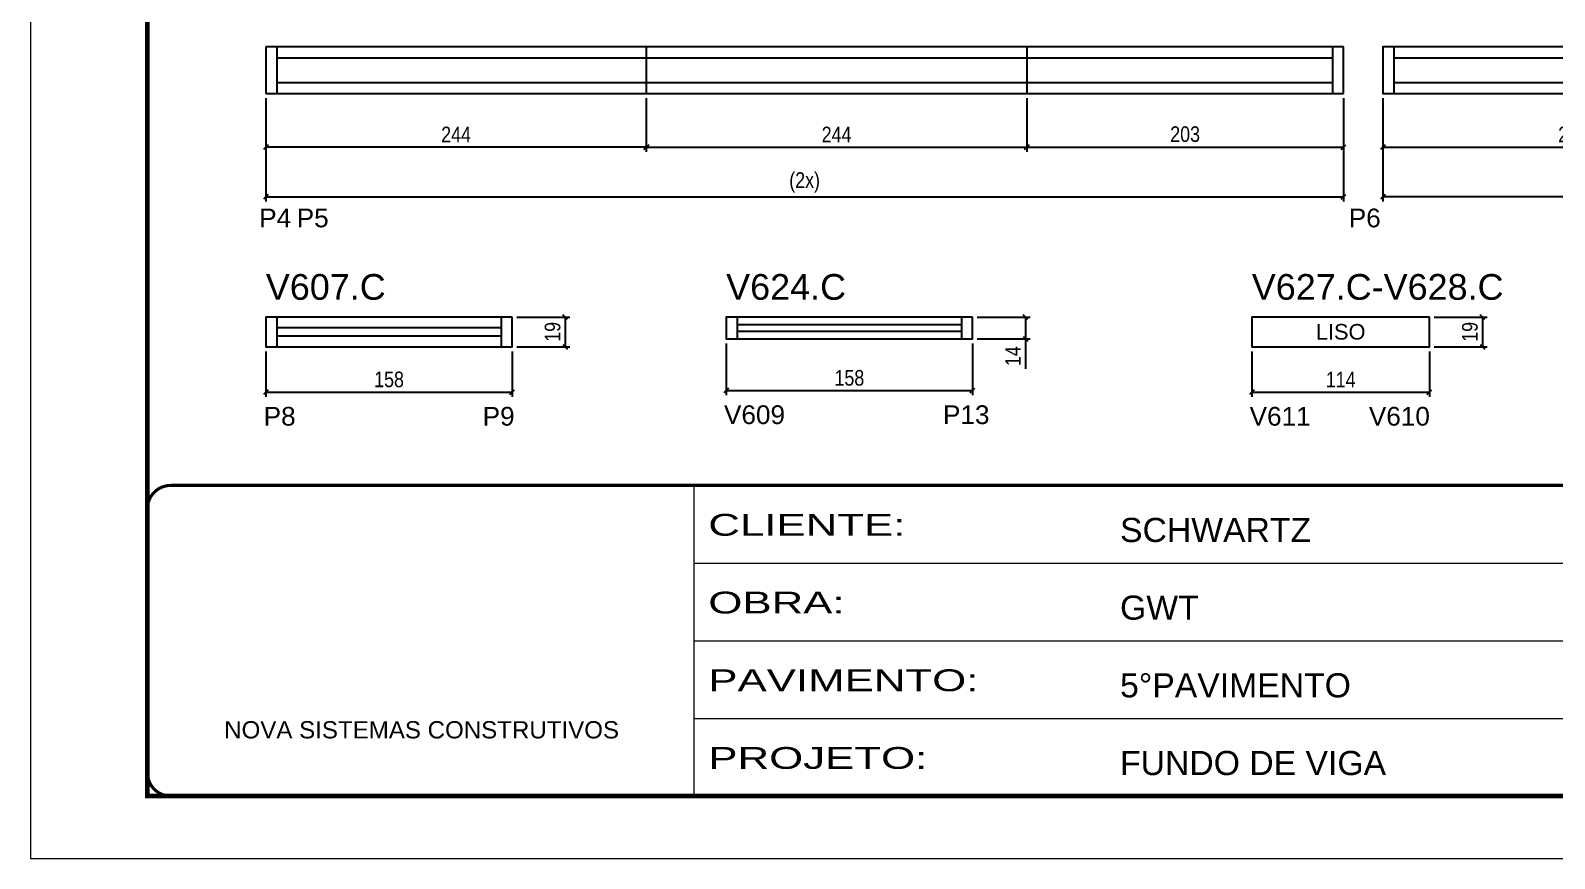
# Model space of a CAD drawing. Extents: x 3245 to 12416, y 917 to 10295.
# Drawn here: x 4844 to 5821, y 7809 to 8340 of the extents above; entities that cross this region are included whole.
import ezdxf
from ezdxf.enums import TextEntityAlignment as Align

# ---------------------------------------------------------------- set-up
doc = ezdxf.new("R2010")
doc.units = 0
doc.linetypes.add('CONTINUO', pattern=[0])
doc.linetypes.add('DASHED', pattern=[0.75, 0.5, -0.25])
for name, color, linetype in [('5', 5, 'Continuous'), ('COTA', 241, 'Continuous'), ('NOMENCLATURA', 7, 'Continuous'), ('Painéis', 200, 'Continuous'), ('SARR_2.2x7', 40, 'Continuous'), ('SARR_EDITAR', 141, 'Continuous')]:
    doc.layers.add(name, color=color, linetype=linetype)
for name, color, linetype, lineweight in [('CARIMBO', 255, 'Continuous', 9), ('Folhas', 255, 'Continuous', 9), ('SARRAFO DE PRESSAO', 251, 'DASHED', 9)]:
    doc.layers.add(name, color=color, linetype=linetype, lineweight=lineweight)
doc.styles.add('ARIAL', font='arial.ttf')
doc.styles.add('COTA TECNICA', font='techl___.ttf', dxfattribs={"height": 10})
doc.styles.add('COTA TECNICA-50', font='techl___.ttf', dxfattribs={"height": 10})
doc.styles.get("Standard").update_dxf_attribs({"font": 'arial.ttf'})
doc.styles.add('Tecnologia', font='')
doc.styles.get('Tecnologia').set_extended_font_data('Forgotten Futurist')
doc.dimstyles.new('COTA PAINEL-50', dxfattribs={"dimtxt": 10, "dimasz": 3, "dimexe": 3, "dimexo": 3, "dimgap": 3, "dimtad": 1, "dimdec": 1, "dimzin": 12, "dimdsep": 46, "dimtxsty": 'COTA TECNICA-50', "dimblk1": 'OBLIQUE', "dimblk2": 'OBLIQUE', "dimsah": 1, "dimcen": 0.9, "dimclrd": 4, "dimclre": 4, "dimclrt": 240, "dimadec": 1, "dimazin": 3, "dimtfac": 1, "dimtdec": 1, "dimtmove": 0, "dimatfit": 3, "dimfxl": 1, "dimtolj": 1, "dimtzin": 12, "dimarcsym": 0})
doc.dimstyles.new('PAINEL', dxfattribs={"dimtxt": 10, "dimasz": 3, "dimexe": 3, "dimexo": 3, "dimgap": 3, "dimtad": 1, "dimdec": 1, "dimzin": 12, "dimdsep": 46, "dimtxsty": 'COTA TECNICA', "dimblk1": 'OBLIQUE', "dimblk2": 'OBLIQUE', "dimsah": 1, "dimcen": 0.9, "dimclrd": 4, "dimclre": 4, "dimclrt": 240, "dimadec": 1, "dimazin": 3, "dimtfac": 1, "dimtdec": 1, "dimtmove": 0, "dimatfit": 3, "dimfxl": 1, "dimtolj": 1, "dimtzin": 12, "dimarcsym": 0})

# ---------------------------------------------------------------- blocks, each defined once
blk = doc.blocks.new('9999999999')
at = {"color": 30, "linetype": 'CONTINUO'}
for p, q in [((98564.56, 34230.21), (98564.56, 34429.45)), ((98564.56, 34379.64), (99583.98, 34379.64)), ((98564.56, 34329.83), (99487.98, 34329.83)), ((98564.56, 34280.02), (99487.98, 34280.02))]:
    blk.add_line(p, q, dxfattribs=at)
at = {"color": 30, "linetype": 'CONTINUO', "const_width": 2}
blk.add_lwpolyline([(99583.98, 34230.21), (99583.98, 34414.45, 0.414214), (99568.98, 34429.45), (98228.98, 34429.45, 0.414214), (98213.98, 34414.45), (98213.98, 34245.21, 0.414214), (98228.98, 34230.21), (99583.98, 34230.21)], format="xyb", dxfattribs=at)
at = {"layer": 'Folhas'}
blk.add_lwpolyline([(98138.98, 34190.21), (99623.98, 34190.21), (99623.98, 35240.21), (98138.98, 35240.21)], close=True, dxfattribs=at)
at = {"layer": 'Folhas', "color": 30, "const_width": 3}
blk.add_lwpolyline([(98213.98, 34230.21), (99583.98, 34230.21), (99583.98, 35200.21), (98213.98, 35200.21)], close=True, dxfattribs=at)
at = {"color": 7, "linetype": 'Continuous', "ltscale": 5, "style": 'ARIAL'}
for s, height, p in [('SCHWARTZ', 15.483, (98837.68, 34393.13)), ('GWT', 15.483, (98837.68, 34343.32)), ('5°PAVIMENTO', 15.4829, (98837.68, 34293.51)), ('NOVA SISTEMAS CONSTRUTIVOS', 11.0592, (98263.19, 34267.21)), ('FUNDO DE VIGA', 15.4829, (98837.68, 34243.7))]:
    blk.add_text(s, height=height, dxfattribs=at).set_placement(p)
at = {"layer": 'Folhas', "color": 7, "style": 'Tecnologia', "width": 1.5}
for s, p in [('CLIENTE:', (98573.65, 34397.17)), ('OBRA:', (98573.65, 34347.31)), ('PAVIMENTO:', (98573.65, 34297.5)), ('PROJETO:', (98573.65, 34247.69))]:
    blk.add_text(s, height=14, dxfattribs=at).set_placement(p)
blk = doc.blocks.new('_Oblique')
at = {"color": 0, "linetype": 'ByBlock', "lineweight": -2}
blk.add_line((-0.5, -0.5), (0.5, 0.5), dxfattribs=at)
blk = doc.blocks.new('*D28')
at = {"layer": 'COTA', "color": 4, "linetype": 'ByBlock', "lineweight": -2, "transparency": 16777216}
for p, q in [((4994.77, 8296.12), (4994.77, 8261.87)), ((5238.77, 8296.12), (5238.77, 8261.87)), ((5238.77, 8264.87), (4994.77, 8264.87))]:
    blk.add_line(p, q, dxfattribs=at)
at = {"layer": 'Defpoints', "color": 0, "linetype": 'ByBlock', "transparency": 16777216}
for p in [(4994.77, 8299.12), (5238.77, 8299.12), (4994.77, 8264.87)]:
    blk.add_point(p, dxfattribs=at)
at = {"layer": 'COTA', "color": 4, "linetype": 'ByBlock', "lineweight": -2, "transparency": 16777216, "xscale": 3, "yscale": 3, "zscale": 3, "rotation": 180}
blk.add_blockref('_Oblique', (4994.77, 8264.87), dxfattribs=at)
at = {"layer": 'COTA', "color": 4, "linetype": 'ByBlock', "lineweight": -2, "transparency": 16777216, "xscale": 3, "yscale": 3, "zscale": 3}
blk.add_blockref('_Oblique', (5238.77, 8264.87), dxfattribs=at)
at = {"layer": 'COTA', "color": 240, "linetype": 'ByBlock', "transparency": 16777216, "insert": (5116.77, 8272.94), "char_height": 10, "attachment_point": 5, "style": 'COTA TECNICA-50'}
blk.add_mtext('\\A1;244', dxfattribs=at)
blk = doc.blocks.new('*D32')
at = {"layer": 'COTA', "color": 4, "linetype": 'ByBlock', "lineweight": -2, "transparency": 16777216}
for p, q in [((5238.77, 8296.12), (5238.77, 8261.87)), ((5482.77, 8296.12), (5482.77, 8261.87)), ((5238.77, 8264.87), (5482.77, 8264.87))]:
    blk.add_line(p, q, dxfattribs=at)
at = {"layer": 'Defpoints', "color": 0, "linetype": 'ByBlock', "transparency": 16777216}
for p in [(5238.77, 8299.12), (5482.77, 8299.12), (5482.77, 8264.87)]:
    blk.add_point(p, dxfattribs=at)
at = {"layer": 'COTA', "color": 4, "linetype": 'ByBlock', "lineweight": -2, "transparency": 16777216, "xscale": 3, "yscale": 3, "zscale": 3, "rotation": 180}
blk.add_blockref('_Oblique', (5238.77, 8264.87), dxfattribs=at)
at = {"layer": 'COTA', "color": 4, "linetype": 'ByBlock', "lineweight": -2, "transparency": 16777216, "xscale": 3, "yscale": 3, "zscale": 3}
blk.add_blockref('_Oblique', (5482.77, 8264.87), dxfattribs=at)
at = {"layer": 'COTA', "color": 240, "linetype": 'ByBlock', "transparency": 16777216, "insert": (5360.77, 8272.94), "char_height": 10, "attachment_point": 5, "style": 'COTA TECNICA-50'}
blk.add_mtext('\\A1;244', dxfattribs=at)
blk = doc.blocks.new('*D33')
at = {"layer": 'COTA', "color": 4, "linetype": 'ByBlock', "lineweight": -2, "transparency": 16777216}
for p, q in [((5482.77, 8296.12), (5482.77, 8261.87)), ((5685.77, 8296.12), (5685.77, 8261.87)), ((5482.77, 8264.87), (5685.77, 8264.87))]:
    blk.add_line(p, q, dxfattribs=at)
at = {"layer": 'Defpoints', "color": 0, "linetype": 'ByBlock', "transparency": 16777216}
for p in [(5482.77, 8299.12), (5685.77, 8299.12), (5685.77, 8264.87)]:
    blk.add_point(p, dxfattribs=at)
at = {"layer": 'COTA', "color": 4, "linetype": 'ByBlock', "lineweight": -2, "transparency": 16777216, "xscale": 3, "yscale": 3, "zscale": 3, "rotation": 180}
blk.add_blockref('_Oblique', (5482.77, 8264.87), dxfattribs=at)
at = {"layer": 'COTA', "color": 4, "linetype": 'ByBlock', "lineweight": -2, "transparency": 16777216, "xscale": 3, "yscale": 3, "zscale": 3}
blk.add_blockref('_Oblique', (5685.77, 8264.87), dxfattribs=at)
at = {"layer": 'COTA', "color": 240, "linetype": 'ByBlock', "transparency": 16777216, "insert": (5584.27, 8273.09), "char_height": 10, "attachment_point": 5, "style": 'COTA TECNICA-50'}
blk.add_mtext('\\A1;203', dxfattribs=at)
blk = doc.blocks.new('*D34')
at = {"layer": 'COTA', "color": 4, "linetype": 'ByBlock', "lineweight": -2, "transparency": 16777216}
for p, q in [((4994.77, 8296.12), (4994.77, 8229.99)), ((5685.77, 8296.12), (5685.77, 8229.99)), ((4994.77, 8232.99), (5685.77, 8232.99))]:
    blk.add_line(p, q, dxfattribs=at)
at = {"layer": 'Defpoints', "color": 0, "linetype": 'ByBlock', "transparency": 16777216}
for p in [(4994.77, 8299.12), (5685.77, 8299.12), (5685.77, 8232.99)]:
    blk.add_point(p, dxfattribs=at)
at = {"layer": 'COTA', "color": 4, "linetype": 'ByBlock', "lineweight": -2, "transparency": 16777216, "xscale": 3, "yscale": 3, "zscale": 3, "rotation": 180}
blk.add_blockref('_Oblique', (4994.77, 8232.99), dxfattribs=at)
at = {"layer": 'COTA', "color": 4, "linetype": 'ByBlock', "lineweight": -2, "transparency": 16777216, "xscale": 3, "yscale": 3, "zscale": 3}
blk.add_blockref('_Oblique', (5685.77, 8232.99), dxfattribs=at)
at = {"layer": 'COTA', "color": 240, "linetype": 'ByBlock', "transparency": 16777216, "insert": (5340.27, 8242.21), "char_height": 10, "attachment_point": 5, "style": 'COTA TECNICA-50'}
blk.add_mtext('\\A1;(2x)', dxfattribs=at)
blk = doc.blocks.new('*D37')
at = {"layer": 'COTA', "color": 4, "linetype": 'ByBlock', "lineweight": -2, "transparency": 16777216}
for p, q in [((4994.77, 8133.88), (4994.77, 8104.71)), ((5152.78, 8133.88), (5152.78, 8104.71)), ((4994.77, 8107.71), (5152.78, 8107.71))]:
    blk.add_line(p, q, dxfattribs=at)
at = {"layer": 'Defpoints', "color": 0, "linetype": 'ByBlock', "transparency": 16777216}
for p in [(4994.77, 8136.88), (5152.78, 8136.88), (5152.78, 8107.71)]:
    blk.add_point(p, dxfattribs=at)
at = {"layer": 'COTA', "color": 4, "linetype": 'ByBlock', "lineweight": -2, "transparency": 16777216, "xscale": 3, "yscale": 3, "zscale": 3, "rotation": 180}
blk.add_blockref('_Oblique', (4994.77, 8107.71), dxfattribs=at)
at = {"layer": 'COTA', "color": 4, "linetype": 'ByBlock', "lineweight": -2, "transparency": 16777216, "xscale": 3, "yscale": 3, "zscale": 3}
blk.add_blockref('_Oblique', (5152.78, 8107.71), dxfattribs=at)
at = {"layer": 'COTA', "color": 240, "linetype": 'ByBlock', "transparency": 16777216, "insert": (5073.77, 8115.84), "char_height": 10, "attachment_point": 5, "style": 'COTA TECNICA-50'}
blk.add_mtext('\\A1;158', dxfattribs=at)
blk = doc.blocks.new('*D38')
at = {"color": 4, "lineweight": -2, "transparency": 16777216}
for p, q in [((5155.78, 8155.88), (5189.77, 8155.88)), ((5186.77, 8155.88), (5186.77, 8136.88)), ((5155.78, 8136.88), (5189.77, 8136.88))]:
    blk.add_line(p, q, dxfattribs=at)
at = {"layer": 'Defpoints', "color": 0, "transparency": 16777216}
for p in [(5152.78, 8155.88), (5152.78, 8136.88), (5186.77, 8136.88)]:
    blk.add_point(p, dxfattribs=at)
at = {"color": 4, "lineweight": -2, "transparency": 16777216, "xscale": 3, "yscale": 3, "zscale": 3}
for p, rotation in [((5186.77, 8155.88), 90), ((5186.77, 8136.88), 270)]:
    blk.add_blockref('_Oblique', p, dxfattribs=dict(at, rotation=rotation))
at = {"color": 240, "transparency": 16777216, "insert": (5178.68, 8146.38), "char_height": 10, "attachment_point": 5, "rotation": 90, "style": 'COTA TECNICA'}
blk.add_mtext('\\A1;19', dxfattribs=at)
blk = doc.blocks.new('*D68')
at = {"layer": 'COTA', "color": 4, "linetype": 'ByBlock', "lineweight": -2, "transparency": 16777216}
for p, q in [((5711.07, 8296.12), (5711.07, 8229.99)), ((6027.07, 8296.12), (6027.07, 8229.99)), ((6027.07, 8232.99), (5711.07, 8232.99))]:
    blk.add_line(p, q, dxfattribs=at)
at = {"layer": 'Defpoints', "color": 0, "linetype": 'ByBlock', "transparency": 16777216}
for p in [(5711.07, 8299.12), (6027.07, 8299.12), (5711.07, 8232.99)]:
    blk.add_point(p, dxfattribs=at)
at = {"layer": 'COTA', "color": 4, "linetype": 'ByBlock', "lineweight": -2, "transparency": 16777216, "xscale": 3, "yscale": 3, "zscale": 3, "rotation": 180}
blk.add_blockref('_Oblique', (5711.07, 8232.99), dxfattribs=at)
at = {"layer": 'COTA', "color": 4, "linetype": 'ByBlock', "lineweight": -2, "transparency": 16777216, "xscale": 3, "yscale": 3, "zscale": 3}
blk.add_blockref('_Oblique', (6027.07, 8232.99), dxfattribs=at)
at = {"layer": 'COTA', "color": 240, "linetype": 'ByBlock', "transparency": 16777216, "insert": (5869.07, 8241.21), "char_height": 10, "attachment_point": 5, "style": 'COTA TECNICA-50'}
blk.add_mtext('\\A1;316', dxfattribs=at)
blk = doc.blocks.new('*D70')
at = {"layer": 'COTA', "color": 4, "lineweight": -2, "transparency": 16777216}
for p, q in [((5711.07, 8296.12), (5711.07, 8261.87)), ((5955.07, 8296.12), (5955.07, 8261.87)), ((5711.07, 8264.87), (5955.07, 8264.87))]:
    blk.add_line(p, q, dxfattribs=at)
at = {"layer": 'Defpoints', "color": 0, "transparency": 16777216}
for p in [(5711.07, 8299.12), (5955.07, 8299.12), (5955.07, 8264.87)]:
    blk.add_point(p, dxfattribs=at)
at = {"layer": 'COTA', "color": 4, "lineweight": -2, "transparency": 16777216, "xscale": 3, "yscale": 3, "zscale": 3, "rotation": 180}
blk.add_blockref('_Oblique', (5711.07, 8264.87), dxfattribs=at)
at = {"layer": 'COTA', "color": 4, "lineweight": -2, "transparency": 16777216, "xscale": 3, "yscale": 3, "zscale": 3}
blk.add_blockref('_Oblique', (5955.07, 8264.87), dxfattribs=at)
at = {"layer": 'COTA', "color": 240, "transparency": 16777216, "insert": (5833.07, 8272.94), "char_height": 10, "attachment_point": 5, "style": 'COTA TECNICA'}
blk.add_mtext('\\A1;244', dxfattribs=at)
blk = doc.blocks.new('*D167')
at = {"layer": 'COTA', "color": 4, "linetype": 'ByBlock', "lineweight": -2, "transparency": 16777216}
for p, q in [((5289.97, 8138.88), (5289.97, 8105.71)), ((5447.98, 8138.88), (5447.98, 8105.71)), ((5289.97, 8108.71), (5447.98, 8108.71))]:
    blk.add_line(p, q, dxfattribs=at)
at = {"layer": 'Defpoints', "color": 0, "linetype": 'ByBlock', "transparency": 16777216}
for p in [(5289.97, 8141.88), (5447.98, 8141.88), (5447.98, 8108.71)]:
    blk.add_point(p, dxfattribs=at)
at = {"layer": 'COTA', "color": 4, "linetype": 'ByBlock', "lineweight": -2, "transparency": 16777216, "xscale": 3, "yscale": 3, "zscale": 3, "rotation": 180}
blk.add_blockref('_Oblique', (5289.97, 8108.71), dxfattribs=at)
at = {"layer": 'COTA', "color": 4, "linetype": 'ByBlock', "lineweight": -2, "transparency": 16777216, "xscale": 3, "yscale": 3, "zscale": 3}
blk.add_blockref('_Oblique', (5447.98, 8108.71), dxfattribs=at)
at = {"layer": 'COTA', "color": 240, "linetype": 'ByBlock', "transparency": 16777216, "insert": (5368.97, 8116.84), "char_height": 10, "attachment_point": 5, "style": 'COTA TECNICA-50'}
blk.add_mtext('\\A1;158', dxfattribs=at)
blk = doc.blocks.new('*D166')
at = {"color": 4, "lineweight": -2, "transparency": 16777216}
for p, q in [((5450.98, 8155.88), (5484.97, 8155.88)), ((5481.97, 8155.88), (5481.97, 8141.88)), ((5450.98, 8141.88), (5484.97, 8141.88)), ((5481.97, 8141.88), (5481.97, 8122.76))]:
    blk.add_line(p, q, dxfattribs=at)
at = {"layer": 'Defpoints', "color": 0, "transparency": 16777216}
for p in [(5447.98, 8155.88), (5447.98, 8141.88), (5481.97, 8141.88)]:
    blk.add_point(p, dxfattribs=at)
at = {"color": 4, "lineweight": -2, "transparency": 16777216, "xscale": 3, "yscale": 3, "zscale": 3}
for p, rotation in [((5481.97, 8155.88), 90), ((5481.97, 8141.88), 270)]:
    blk.add_blockref('_Oblique', p, dxfattribs=dict(at, rotation=rotation))
at = {"color": 240, "transparency": 16777216, "insert": (5473.9, 8130.82), "char_height": 10, "attachment_point": 5, "rotation": 90, "style": 'COTA TECNICA'}
blk.add_mtext('\\A1;14', dxfattribs=at)
blk = doc.blocks.new('*D533')
at = {"layer": 'COTA', "color": 4, "linetype": 'ByBlock', "lineweight": -2, "transparency": 16777216}
for p, q in [((5627.04, 8133.88), (5627.04, 8104.71)), ((5741.04, 8133.88), (5741.04, 8104.71)), ((5627.04, 8107.71), (5741.04, 8107.71))]:
    blk.add_line(p, q, dxfattribs=at)
at = {"layer": 'Defpoints', "color": 0, "linetype": 'ByBlock', "transparency": 16777216}
for p in [(5627.04, 8136.88), (5741.04, 8136.88), (5741.04, 8107.71)]:
    blk.add_point(p, dxfattribs=at)
at = {"layer": 'COTA', "color": 4, "linetype": 'ByBlock', "lineweight": -2, "transparency": 16777216, "xscale": 3, "yscale": 3, "zscale": 3, "rotation": 180}
blk.add_blockref('_Oblique', (5627.04, 8107.71), dxfattribs=at)
at = {"layer": 'COTA', "color": 4, "linetype": 'ByBlock', "lineweight": -2, "transparency": 16777216, "xscale": 3, "yscale": 3, "zscale": 3}
blk.add_blockref('_Oblique', (5741.04, 8107.71), dxfattribs=at)
at = {"layer": 'COTA', "color": 240, "linetype": 'ByBlock', "transparency": 16777216, "insert": (5684.04, 8115.78), "char_height": 10, "attachment_point": 5, "style": 'COTA TECNICA-50'}
blk.add_mtext('\\A1;114', dxfattribs=at)
blk = doc.blocks.new('*D534')
at = {"color": 4, "lineweight": -2, "transparency": 16777216}
for p, q in [((5744.04, 8155.88), (5778.03, 8155.88)), ((5775.03, 8155.88), (5775.03, 8136.88)), ((5744.04, 8136.88), (5778.03, 8136.88))]:
    blk.add_line(p, q, dxfattribs=at)
at = {"layer": 'Defpoints', "color": 0, "transparency": 16777216}
for p in [(5741.04, 8155.88), (5741.04, 8136.88), (5775.03, 8136.88)]:
    blk.add_point(p, dxfattribs=at)
at = {"color": 4, "lineweight": -2, "transparency": 16777216, "xscale": 3, "yscale": 3, "zscale": 3}
for p, rotation in [((5775.03, 8155.88), 90), ((5775.03, 8136.88), 270)]:
    blk.add_blockref('_Oblique', p, dxfattribs=dict(at, rotation=rotation))
at = {"color": 240, "transparency": 16777216, "insert": (5766.94, 8146.38), "char_height": 10, "attachment_point": 5, "rotation": 90, "style": 'COTA TECNICA'}
blk.add_mtext('\\A1;19', dxfattribs=at)

msp = doc.modelspace()

# ---------------------------------------------------------------- linework, layer by layer
at = {"layer": 'Painéis', "linetype": 'Continuous'}
for p, q in [((5685.77, 8329.12), (4994.77, 8329.12)), ((4994.77, 8329.12), (4994.77, 8299.12)), ((5238.77, 8329.12), (5238.77, 8299.12)), ((5482.77, 8329.12), (5482.77, 8299.12)), ((5685.77, 8299.12), (5685.77, 8329.12)), ((4994.77, 8299.12), (5685.77, 8299.12))]:
    msp.add_line(p, q, dxfattribs=at)
for points in [[(6027.07, 8329.12), (5711.07, 8329.12), (5711.07, 8299.12), (6027.07, 8299.12)], [(5152.78, 8155.88), (4994.77, 8155.88), (4994.78, 8136.88), (5152.78, 8136.88)], [(5447.98, 8155.88), (5289.97, 8155.88), (5289.98, 8141.88), (5447.98, 8141.88)], [(5741.04, 8155.88), (5627.04, 8155.88), (5627.06, 8136.88), (5741.04, 8136.88)]]:
    msp.add_lwpolyline(points, close=True, dxfattribs=at)
at = {"layer": 'SARR_2.2x7', "linetype": 'Continuous'}
for p, q in [((5001.77, 8329.12), (5001.77, 8299.12)), ((5678.77, 8329.12), (5678.77, 8299.12)), ((5718.07, 8329.12), (5718.07, 8299.12)), ((5001.77, 8322.12), (5238.77, 8322.12)), ((5238.77, 8322.12), (5482.77, 8322.12)), ((5482.77, 8322.12), (5678.77, 8322.12)), ((5718.07, 8322.12), (6020.07, 8322.12)), ((5238.77, 8306.12), (5001.77, 8306.12)), ((5482.77, 8306.12), (5238.77, 8306.12)), ((5678.77, 8306.12), (5482.77, 8306.12)), ((6020.07, 8306.12), (5718.07, 8306.12)), ((5001.88, 8155.88), (5001.9, 8136.88)), ((5145.78, 8155.88), (5145.78, 8136.88)), ((5297.08, 8155.88), (5297.1, 8141.88)), ((5440.98, 8155.88), (5440.98, 8141.88)), ((5145.78, 8148.88), (5001.89, 8148.88)), ((5001.89, 8143.88), (5145.78, 8143.88))]:
    msp.add_line(p, q, dxfattribs=at)
at = {"layer": 'SARR_EDITAR', "linetype": 'Continuous'}
for p, q in [((5440.98, 8150.88), (5297.09, 8150.88)), ((5297.09, 8146.88), (5440.98, 8146.88))]:
    msp.add_line(p, q, dxfattribs=at)

# ---------------------------------------------------------------- block references
at = {"layer": 'SARRAFO DE PRESSAO', "color": 6, "linetype": 'ByBlock'}
msp.add_blockref('9999999999', (-93295.13, -26381.5), dxfattribs=at)

# ---------------------------------------------------------------- texts
at = {"layer": '5', "linetype": 'Continuous'}
for s, p in [('P4', (4990.52, 8213.43)), ('P5', (5014.57, 8213.43)), ('P6', (5689.21, 8213.43)), ('P8', (4993.38, 8086.27)), ('P9', (5133.82, 8086.27)), ('V609', (5288.58, 8087.27)), ('P13', (5429.02, 8087.27)), ('V611', (5625.65, 8086.27)), ('V610', (5702.11, 8086.27))]:
    msp.add_text(s, height=12, rotation=0.00004, dxfattribs=at).set_placement(p)
at = {"layer": 'CARIMBO', "style": 'ARIAL'}
msp.add_text('LISO', height=10, dxfattribs=at).set_placement((5684.04, 8146.43), align=Align.MIDDLE_CENTER)
at = {"layer": 'NOMENCLATURA', "linetype": 'Continuous'}
for s, p in [('V607.C', (4994.77, 8166.95)), ('V624.C', (5289.97, 8166.95)), ('V627.C-V628.C', (5627.04, 8166.95))]:
    msp.add_text(s, height=16.5, dxfattribs=at).set_placement(p)

# ---------------------------------------------------------------- dimensions: what is measured, and where the dimension line sits
for base, p1, p2, picture, middle in [((5186.77, 8136.88), (5152.78, 8155.88), (5152.78, 8136.88), '*D38', (5178.68, 8146.38)), ((5481.97, 8141.88), (5447.98, 8155.88), (5447.98, 8141.88), '*D166', (5473.9, 8130.82)), ((5775.03, 8136.88), (5741.04, 8155.88), (5741.04, 8136.88), '*D534', (5766.94, 8146.38))]:
    dim = msp.add_linear_dim(base=base, p1=p1, p2=p2, angle=90, dimstyle='PAINEL')
    dim.commit()
    dim.dimension.update_dxf_attribs({"geometry": picture, "text_midpoint": middle})
at = {"layer": 'COTA', "linetype": 'ByBlock'}
for base, p1, p2, picture, middle in [((4994.77, 8264.87), (5238.77, 8299.12), (4994.77, 8299.12), '*D28', (5116.77, 8272.94)), ((5711.07, 8232.99), (6027.07, 8299.12), (5711.07, 8299.12), '*D68', (5869.07, 8241.21))]:
    dim = msp.add_linear_dim(base=base, p1=p1, p2=p2, angle=180, dimstyle='COTA PAINEL-50', override={"dimarcsym": 1}, dxfattribs=at)
    dim.commit()
    dim.dimension.update_dxf_attribs({"geometry": picture, "text_midpoint": middle})
dim = msp.add_linear_dim(base=(5685.77, 8232.99), p1=(4994.77, 8299.12), p2=(5685.77, 8299.12), text='(2x)', dimstyle='COTA PAINEL-50', override={"dimarcsym": 1}, dxfattribs=at)
dim.commit()
dim.dimension.update_dxf_attribs({"geometry": '*D34', "text_midpoint": (5340.27, 8242.21)})
for base, p1, p2, picture, middle in [((5482.77, 8264.87), (5238.77, 8299.12), (5482.77, 8299.12), '*D32', (5360.77, 8272.94)), ((5685.77, 8264.87), (5482.77, 8299.12), (5685.77, 8299.12), '*D33', (5584.27, 8273.09)), ((5447.98, 8108.71), (5289.97, 8141.88), (5447.98, 8141.88), '*D167', (5368.97, 8116.84)), ((5152.78, 8107.71), (4994.77, 8136.88), (5152.78, 8136.88), '*D37', (5073.77, 8115.84)), ((5741.04, 8107.71), (5627.04, 8136.88), (5741.04, 8136.88), '*D533', (5684.04, 8115.78))]:
    dim = msp.add_linear_dim(base=base, p1=p1, p2=p2, dimstyle='COTA PAINEL-50', override={"dimarcsym": 1}, dxfattribs=at)
    dim.commit()
    dim.dimension.update_dxf_attribs({"geometry": picture, "text_midpoint": middle})
at = {"layer": 'COTA'}
dim = msp.add_linear_dim(base=(5955.07, 8264.87), p1=(5711.07, 8299.12), p2=(5955.07, 8299.12), dimstyle='PAINEL', dxfattribs=at)
dim.commit()
dim.dimension.update_dxf_attribs({"geometry": '*D70', "text_midpoint": (5833.07, 8272.94)})

doc.saveas('drawing.dxf')
